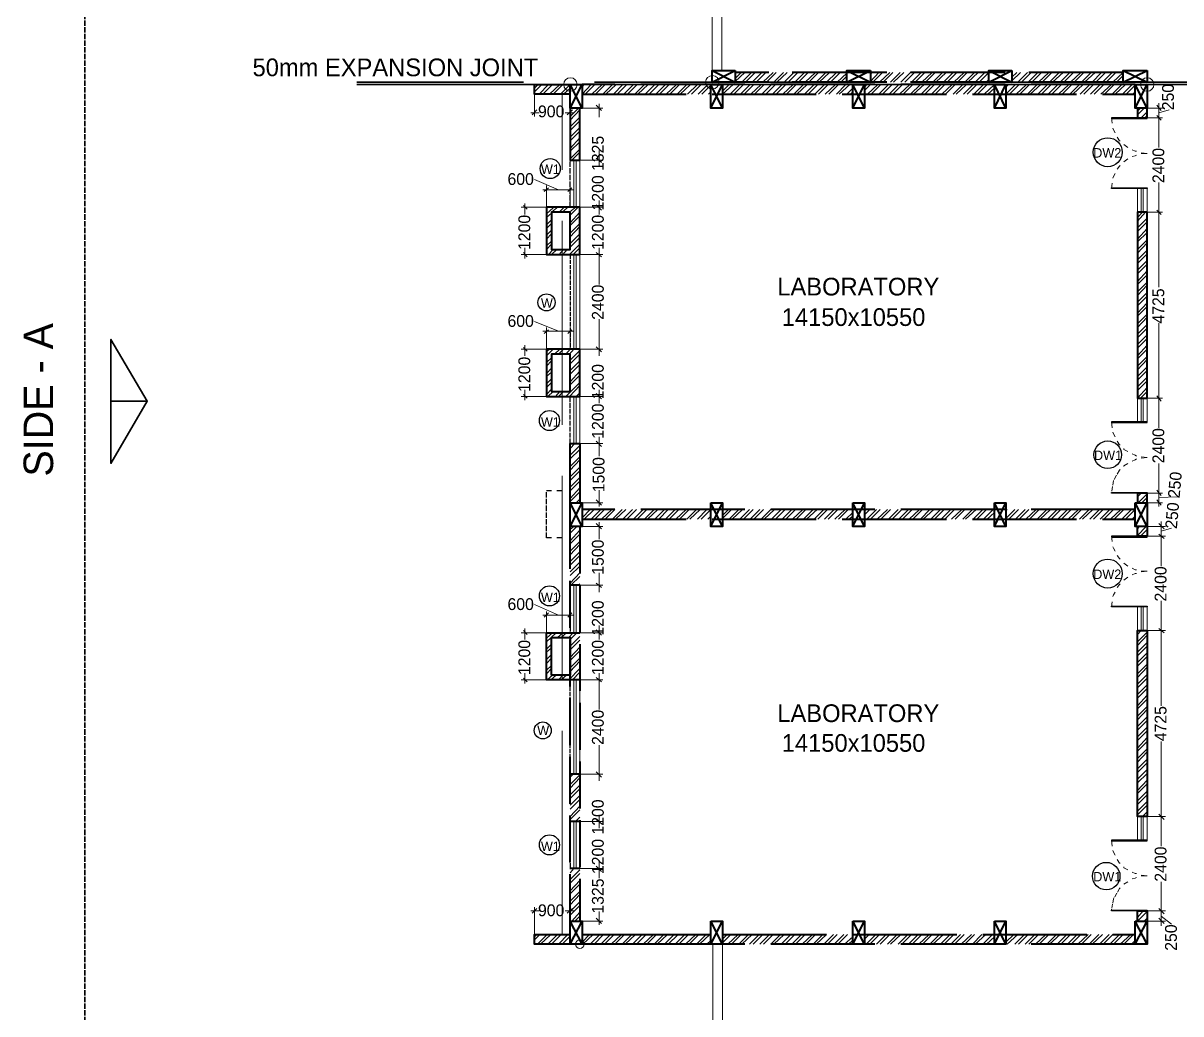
# Model space of a CAD drawing. Header units: millimetres. Extents: x 23593 to 241524, y 4405 to 182732.
# Drawn here: x 55250 to 84650, y 113330 to 138495 of the extents above; entities that cross this region are included whole.
import ezdxf

# ---------------------------------------------------------------- set-up
doc = ezdxf.new("R2010")
doc.units = ezdxf.units.MM
doc.linetypes.add('PDF_IMPORT', pattern=[1, 0.8, -0.2])
for name, color, linetype in [('PDF_0', 7, 'Continuous'), ('PDF_AR_DIMENSION', 7, 'Continuous'), ('PDF_AR_ELEVATION', 2, 'Continuous'), ('PDF_DOOR WIN TEXT', 5, 'Continuous'), ('PDF_SLAB BEAM', 3, 'Continuous'), ('PDF_ST COLUMN', 1, 'Continuous'), ('PDF_Text', 7, 'Continuous'), ('PDF_wall', 7, 'Continuous')]:
    doc.layers.add(name, color=color, linetype=linetype)
for name, color, linetype, true_color in [('PDF_AR_DOOR', 7, 'Continuous', 0x723939), ('PDF_AR_HATCH', 7, 'Continuous', 0x767676), ('PDF_AR_WINDOW', 7, 'Continuous', 0x00a5dd), ('PDF_exp gap', 7, 'Continuous', 0xdd006e)]:
    doc.layers.add(name, color=color, linetype=linetype, true_color=true_color)
doc.styles.add('PDF Century Gothic', font='GOTHIC.TTF')

msp = doc.modelspace()

# ---------------------------------------------------------------- linework, layer by layer
at = {"layer": 'PDF_0', "lineweight": 13}
for points in [[(68293, 136296), (68180, 136164)], [(69067, 136164), (69199, 136296)], [(69935, 136277), (69803, 136409)], [(84036, 136409), (84150, 136277)], [(68482, 134219), (68595, 134314)], [(69180, 134314), (69086, 134219)], [(68048, 133766), (67953, 133861)], [(67953, 132671), (68048, 132558)], [(68482, 130614), (68595, 130708)], [(69180, 130708), (69086, 130614)], [(68048, 130161), (67953, 130255)], [(67953, 129066), (68048, 128972)], [(69803, 126386), (69935, 126253)], [(84036, 126386), (84150, 126253)], [(69935, 125649), (69803, 125781)], [(84093, 125781), (84225, 125649)], [(68482, 123403), (68595, 123516)], [(69180, 123516), (69086, 123403)], [(68048, 122969), (67953, 123063)], [(67953, 121855), (68048, 121761)], [(68293, 116003), (68180, 115890)], [(69067, 115890), (69199, 116003)], [(69803, 115758), (69935, 115626)], [(84225, 115626), (84093, 115758)]]:
    msp.add_lwpolyline(points, dxfattribs=at)
for points in [[(84036, 136145), (84150, 136031)], [(69803, 135069), (69935, 134955)], [(69803, 133880), (69935, 133747)], [(84036, 133747), (84150, 133634)], [(69803, 132671), (69935, 132558)], [(69803, 130274), (69935, 130142)], [(69803, 129085), (69935, 128953)], [(84036, 129028), (84150, 128896)], [(69803, 127877), (69935, 127745)], [(84036, 126631), (84150, 126499)], [(84093, 125517), (84225, 125404)], [(69803, 124271), (69935, 124158)], [(69803, 123082), (69935, 122950)], [(84093, 123120), (84225, 123007)], [(69803, 121874), (69935, 121761)], [(69803, 119477), (69935, 119345)], [(69803, 118269), (69935, 118155)], [(84093, 118401), (84225, 118269)], [(69803, 117079), (69935, 116947)], [(84225, 115871), (84093, 116003)]]:
    msp.add_lwpolyline(points, close=True, dxfattribs=at)
at = {"layer": 'PDF_0', "color": 1, "linetype": 'PDF_IMPORT', "lineweight": 25, "ltscale": 169.889663}
for points in [[(69143, 133823), (69143, 135012)], [(69143, 124215), (69143, 123007)]]:
    msp.add_lwpolyline(points, dxfattribs=at)
at = {"layer": 'PDF_0', "color": 1, "linetype": 'PDF_IMPORT', "lineweight": 25, "ltscale": 132.136405}
for points in [[(69143, 132615), (69143, 130217)], [(69143, 119420), (69143, 121817)]]:
    msp.add_lwpolyline(points, dxfattribs=at)
at = {"layer": 'PDF_0', "color": 1, "linetype": 'PDF_IMPORT', "lineweight": 25, "ltscale": 151.013034}
for points in [[(69143, 127820), (69143, 129009)], [(69143, 118212), (69143, 117023)]]:
    msp.add_lwpolyline(points, dxfattribs=at)
at = {"layer": 'PDF_0', "color": 6, "linetype": 'PDF_IMPORT', "lineweight": 25, "ltscale": 169.889663}
msp.add_lwpolyline([(68539, 125423), (68539, 126612)], dxfattribs=at)
at = {"layer": 'PDF_0', "color": 6, "lineweight": 25}
for points in [[(68671, 126612), (68539, 126612)], [(68935, 126612), (68803, 126612)], [(68671, 125423), (68539, 125423)], [(68935, 125423), (68803, 125423)]]:
    msp.add_lwpolyline(points, dxfattribs=at)
at = {"layer": 'PDF_AR_DIMENSION', "lineweight": 13}
for points in [[(68237, 136692), (68237, 136126)], [(69143, 136692), (69143, 136126)], [(69879, 136447), (69879, 136107)], [(84093, 135956), (84093, 136088), (84093, 136333), (84093, 136466)], [(68142, 136220), (68350, 136220)], [(69237, 136220), (69011, 136220)], [(69388, 136333), (69973, 136333)], [(83791, 136333), (84187, 136333)], [(84357, 136296), (84093, 136220)], [(84093, 136182), (84093, 135333)], [(69879, 134918), (69879, 135258)], [(69879, 135107), (69879, 134842)], [(67897, 133823), (68539, 133823), (68539, 134370)], [(68237, 134521), (68841, 134257)], [(69143, 133823), (69143, 134370)], [(84093, 133596), (84093, 134446)], [(68444, 134257), (68539, 134257), (69143, 134257), (69237, 134257)], [(67991, 133917), (67991, 133634)], [(69879, 133710), (69879, 133993)], [(69879, 133917), (69879, 133634)], [(84093, 133785), (84093, 131784)], [(68539, 132615), (67897, 132615)], [(67991, 132520), (67991, 132785)], [(69879, 132520), (69879, 132785)], [(69879, 132709), (69879, 131860)], [(68237, 130916), (68841, 130670)], [(69879, 130123), (69879, 130973)], [(84093, 128858), (84093, 130878)], [(67897, 130217), (68539, 130217), (68539, 130765)], [(68444, 130670), (68539, 130670), (69143, 130670), (69237, 130670)], [(69143, 130217), (69143, 130765)], [(67991, 130312), (67991, 130048)], [(69879, 130312), (69879, 130048)], [(67991, 128915), (67991, 129179)], [(69879, 128915), (69879, 129179)], [(69879, 129123), (69879, 128839)], [(68539, 129009), (67897, 129009)], [(84093, 129066), (84093, 128217)], [(69879, 127707), (69879, 127990)], [(69879, 127915), (69879, 127499)], [(84093, 126461), (84093, 127310)], [(69879, 126216), (69879, 126631)], [(84093, 126669), (84093, 126216)], [(84565, 126461), (84093, 126442)], [(69445, 126310), (69973, 126310)], [(83791, 126310), (84187, 126310)], [(84150, 125347), (84150, 125461), (84150, 125706), (84150, 125838)], [(69350, 125706), (69973, 125706)], [(69879, 125819), (69879, 125385)], [(83791, 125706), (84263, 125706)], [(84414, 125668), (84150, 125593)], [(84150, 125555), (84150, 124705)], [(69879, 124120), (69879, 124536)], [(69879, 124309), (69879, 124045)], [(84150, 122969), (84150, 123818)], [(67897, 123007), (68539, 123007), (68539, 123554)], [(68237, 123724), (68841, 123460)], [(69143, 123007), (69143, 123554)], [(68444, 123460), (68539, 123460), (69143, 123460), (69237, 123460)], [(69879, 122912), (69879, 123195)], [(67991, 123120), (67991, 122837)], [(69879, 123120), (69879, 122837)], [(84150, 123158), (84150, 121157)], [(68539, 121817), (67897, 121817)], [(67991, 121723), (67991, 121987)], [(69879, 121723), (69879, 121987)], [(69879, 121912), (69879, 121062)], [(84150, 118231), (84150, 120251)], [(69879, 119307), (69879, 120156)], [(69879, 119514), (69879, 119250)], [(69879, 118118), (69879, 118382)], [(69879, 118306), (69879, 118042)], [(84150, 118438), (84150, 117589)], [(69879, 116909), (69879, 117193)], [(69879, 117117), (69879, 116777)], [(84150, 115833), (84150, 116683)], [(68142, 115947), (68350, 115947)], [(68237, 115343), (68237, 116041)], [(69237, 115947), (69011, 115947)], [(69143, 115343), (69143, 116041)], [(69879, 115588), (69879, 115928)], [(84150, 115569), (84150, 115682), (84150, 115947), (84150, 116060)], [(69388, 115682), (69973, 115682)], [(83791, 115682), (84263, 115682)], [(84414, 115607), (84150, 115815)]]:
    msp.add_lwpolyline(points, dxfattribs=at)
for points in [[(84187, 136088), (83791, 136088)], [(69973, 135012), (69388, 135012)], [(69973, 133823), (69294, 133823)], [(84187, 133691), (83791, 133691)], [(69973, 132615), (69388, 132615)], [(69973, 130217), (69388, 130217)], [(69973, 129009), (69388, 129009)], [(84187, 128972), (83791, 128972)], [(69973, 127820), (69388, 127820)], [(84187, 126555), (83791, 126555)], [(84263, 125461), (83791, 125461)], [(69973, 124215), (69388, 124215)], [(69973, 123007), (69388, 123007)], [(84263, 123063), (83791, 123063)], [(69973, 121817), (69388, 121817)], [(69973, 119420), (69388, 119420)], [(69973, 118212), (69388, 118212)], [(84263, 118344), (83791, 118344)], [(69973, 117023), (69388, 117023)], [(84263, 115947), (83791, 115947)]]:
    msp.add_lwpolyline(points, close=True, dxfattribs=at)
at = {"layer": 'PDF_AR_DOOR', "lineweight": 25}
for points in [[(82885, 136088), (82885, 136069), (83791, 136069), (83791, 136088)], [(82885, 134295), (82885, 134314), (83791, 134314), (83791, 134295)], [(82885, 128368), (82885, 128349), (83791, 128349), (83791, 128368)], [(82885, 126555), (82885, 126574), (83791, 126574), (83791, 126555)], [(82885, 125461), (82885, 125442), (83791, 125442), (83791, 125461)], [(82885, 123667), (82885, 123686), (83791, 123686), (83791, 123667)], [(82885, 117740), (82885, 117721), (83791, 117721), (83791, 117740)], [(82885, 115947), (82885, 115966), (83791, 115966), (83791, 115947)]]:
    msp.add_lwpolyline(points, close=True, dxfattribs=at)
at = {"layer": 'PDF_AR_DOOR', "lineweight": 20}
for points in [[(82904, 135956), (82885, 136088)], [(82979, 135711), (82941, 135786), (82923, 135824)], [(83111, 135503), (83093, 135503), (83036, 135597)], [(83300, 135333), (83206, 135409)], [(83527, 135239), (83489, 135239), (83413, 135276)], [(83206, 134974), (83300, 135050)], [(83413, 135107), (83489, 135125), (83527, 135144)], [(83640, 135182), (83791, 135182), (83640, 135201)], [(82923, 134559), (82941, 134597), (82979, 134672)], [(83036, 134786), (83093, 134861), (83111, 134880)], [(82885, 134295), (82904, 134427)], [(82885, 128368), (82904, 128217)], [(82923, 128103), (82941, 128066), (82979, 127990)], [(83036, 127877), (83093, 127782), (83111, 127782)], [(83206, 127688), (83206, 127669), (83300, 127612)], [(83300, 127310), (83206, 127254), (83206, 127235)], [(83413, 127556), (83489, 127518), (83527, 127499)], [(83527, 127424), (83489, 127405), (83413, 127367)], [(83640, 127480), (83791, 127461), (83640, 127443)], [(82904, 125328), (82885, 125461)], [(82979, 125083), (82941, 125159), (82923, 125196)], [(83111, 124875), (83093, 124894), (83036, 124970)], [(83300, 124705), (83206, 124781)], [(83206, 124347), (83300, 124422)], [(83527, 124611), (83489, 124611), (83413, 124649)], [(83413, 124479), (83489, 124517), (83527, 124517)], [(83640, 124554), (83791, 124573), (83640, 124573)], [(83036, 124158), (83093, 124234), (83111, 124252)], [(82885, 123667), (82904, 123799)], [(82923, 123932), (82941, 123969), (82979, 124045)], [(82885, 117740), (82904, 117589)], [(82923, 117476), (82941, 117438), (82979, 117362)], [(83036, 117249), (83093, 117155), (83111, 117155)], [(83206, 117060), (83206, 117042), (83300, 116985)], [(83413, 116928), (83489, 116891), (83527, 116891)], [(83527, 116796), (83489, 116777), (83413, 116758)], [(83640, 116853), (83791, 116834), (83640, 116834)], [(83300, 116683), (83206, 116626)]]:
    msp.add_lwpolyline(points, dxfattribs=at)
at = {"layer": 'PDF_AR_DOOR', "linetype": 'PDF_IMPORT', "lineweight": 20, "ltscale": 152.188251}
msp.add_lwpolyline([(83111, 127159), (83093, 127141), (82941, 126876), (82885, 126555)], dxfattribs=at)
at = {"layer": 'PDF_AR_DOOR', "linetype": 'PDF_IMPORT', "lineweight": 20, "ltscale": 133.477926}
msp.add_lwpolyline([(83111, 116532), (83093, 116513), (82941, 116249), (82885, 115947)], dxfattribs=at)
at = {"layer": 'PDF_AR_ELEVATION', "lineweight": 20}
for points in [[(72748, 140581), (72748, 137240)], [(72994, 140581), (72994, 137296)], [(72767, 111737), (72767, 115097)], [(73012, 111737), (73012, 115097)]]:
    msp.add_lwpolyline(points, dxfattribs=at)
at = {"layer": 'PDF_AR_HATCH', "lineweight": 5}
for points in [[(73333, 137089), (73484, 137240)], [(73333, 137013), (73579, 137240)], [(73503, 136994), (73749, 137240)], [(73598, 136994), (73843, 137240)], [(73767, 136994), (74013, 137240)], [(73862, 136994), (74107, 137240)], [(74032, 136994), (74296, 137240)], [(74126, 136994), (74371, 137240)], [(74315, 136994), (74560, 137240)], [(74390, 136994), (74655, 137240)], [(74579, 136994), (74825, 137240)], [(74674, 136994), (74919, 137240)], [(74843, 136994), (75089, 137240)], [(74938, 136994), (75183, 137240)], [(75108, 136994), (75372, 137240)], [(75202, 136994), (75447, 137240)], [(75391, 136994), (75636, 137240)], [(75466, 136994), (75731, 137240)], [(75655, 136994), (75901, 137240)], [(75749, 136994), (75995, 137240)], [(75919, 136994), (76165, 137221)], [(76014, 136994), (76165, 137145)], [(76769, 137013), (76976, 137240)], [(76769, 137202), (76807, 137240)], [(76825, 136994), (77071, 137240)], [(76995, 136994), (77260, 137240)], [(77090, 136994), (77335, 137240)], [(77279, 136994), (77524, 137240)], [(77354, 136994), (77618, 137240)], [(77543, 136994), (77788, 137240)], [(77637, 136994), (77883, 137240)], [(77807, 136994), (78052, 137240)], [(77901, 136994), (78147, 137240)], [(78071, 136994), (78336, 137240)], [(78166, 136994), (78411, 137240)], [(78354, 136994), (78600, 137240)], [(78430, 136994), (78694, 137240)], [(78619, 136994), (78864, 137240)], [(78713, 136994), (78959, 137240)], [(78883, 136994), (79147, 137240)], [(78977, 136994), (79223, 137240)], [(79166, 136994), (79412, 137240)], [(79242, 136994), (79506, 137240)], [(79430, 136994), (79676, 137240)], [(79525, 136994), (79770, 137240)], [(79695, 136994), (79770, 137051)], [(80355, 137126), (80488, 137240)], [(80355, 137032), (80582, 137240)], [(80506, 136994), (80752, 137240)], [(80601, 136994), (80846, 137240)], [(80771, 136994), (81016, 137240)], [(80865, 136994), (81110, 137240)], [(81035, 136994), (81299, 137240)], [(81129, 136994), (81375, 137240)], [(81318, 136994), (81563, 137240)], [(81394, 136994), (81658, 137240)], [(81582, 136994), (81828, 137240)], [(81677, 136994), (81922, 137240)], [(81847, 136994), (82111, 137240)], [(81941, 136994), (82186, 137240)], [(82130, 136994), (82375, 137240)], [(82205, 136994), (82470, 137240)], [(82394, 136994), (82639, 137240)], [(82488, 136994), (82734, 137240)], [(82658, 136994), (82904, 137240)], [(82753, 136994), (82998, 137240)], [(82923, 136994), (83187, 137240)], [(83017, 136994), (83187, 137164)], [(68237, 136843), (68331, 136938)], [(68237, 136749), (68425, 136938)], [(68350, 136692), (68595, 136938)], [(68444, 136692), (68690, 136938)], [(68614, 136692), (68878, 136938)], [(68709, 136692), (68954, 136938)], [(68897, 136692), (69143, 136938)], [(68973, 136692), (69143, 136843)], [(69445, 136692), (69671, 136938)], [(69445, 136881), (69501, 136938)], [(69520, 136692), (69766, 136938)], [(69690, 136692), (69954, 136938)], [(69784, 136692), (70030, 136938)], [(69973, 136692), (70219, 136938)], [(70049, 136692), (70313, 136938)], [(70238, 136692), (70483, 136938)], [(70332, 136692), (70577, 136938)], [(70502, 136692), (70747, 136938)], [(70596, 136692), (70842, 136938)], [(70785, 136692), (71030, 136938)], [(70860, 136692), (71125, 136938)], [(71049, 136692), (71295, 136938)], [(71144, 136692), (71389, 136938)], [(71313, 136692), (71559, 136938)], [(71408, 136692), (71653, 136938)], [(71578, 136692), (71842, 136938)], [(71672, 136692), (71918, 136938)], [(71861, 136692), (72106, 136938)], [(71936, 136692), (72201, 136938)], [(72125, 136692), (72371, 136938)], [(72220, 136692), (72465, 136938)], [(72389, 136692), (72635, 136938)], [(72484, 136692), (72710, 136919)], [(72654, 136692), (72710, 136749)], [(73012, 136768), (73182, 136938)], [(73012, 136692), (73277, 136938)], [(73201, 136692), (73447, 136938)], [(73296, 136692), (73541, 136938)], [(73465, 136692), (73711, 136938)], [(73560, 136692), (73805, 136938)], [(73730, 136692), (73994, 136938)], [(73824, 136692), (74069, 136938)], [(74013, 136692), (74258, 136938)], [(74107, 136692), (74353, 136938)], [(74277, 136692), (74523, 136938)], [(74371, 136692), (74617, 136938)], [(74541, 136692), (74806, 136938)], [(74636, 136692), (74881, 136938)], [(74825, 136692), (75070, 136938)], [(74900, 136692), (75164, 136938)], [(75089, 136692), (75334, 136938)], [(75183, 136692), (75429, 136938)], [(75353, 136692), (75598, 136938)], [(75447, 136692), (75693, 136938)], [(75617, 136692), (75882, 136938)], [(75712, 136692), (75957, 136938)], [(75901, 136692), (76146, 136938)], [(75976, 136692), (76240, 136938)], [(76165, 136692), (76316, 136843)], [(76259, 136692), (76316, 136749)], [(76618, 136862), (76674, 136938)], [(76618, 136787), (76769, 136938)], [(76693, 136692), (76958, 136938)], [(76788, 136692), (77033, 136938)], [(76976, 136692), (77222, 136938)], [(77071, 136692), (77316, 136938)], [(77241, 136692), (77486, 136938)], [(77335, 136692), (77581, 136938)], [(77505, 136692), (77769, 136938)], [(77599, 136692), (77845, 136938)], [(77788, 136692), (78034, 136938)], [(77864, 136692), (78128, 136938)], [(78052, 136692), (78298, 136938)], [(78147, 136692), (78392, 136938)], [(78317, 136692), (78562, 136938)], [(78411, 136692), (78656, 136938)], [(78581, 136692), (78845, 136938)], [(78675, 136692), (78921, 136938)], [(78864, 136692), (79110, 136938)], [(78940, 136692), (79204, 136938)], [(79128, 136692), (79374, 136938)], [(79223, 136692), (79468, 136938)], [(79393, 136692), (79638, 136938)], [(79487, 136692), (79732, 136938)], [(79657, 136692), (79921, 136938)], [(79751, 136692), (79921, 136843)], [(80204, 136692), (80450, 136938)], [(80204, 136881), (80280, 136938)], [(80299, 136692), (80544, 136938)], [(80469, 136692), (80733, 136938)], [(80563, 136692), (80808, 136938)], [(80752, 136692), (80997, 136938)], [(80827, 136692), (81092, 136938)], [(81016, 136692), (81261, 136938)], [(81110, 136692), (81356, 136938)], [(81280, 136692), (81526, 136938)], [(81375, 136692), (81620, 136938)], [(81545, 136692), (81809, 136938)], [(81639, 136692), (81884, 136938)], [(81828, 136692), (82073, 136938)], [(81903, 136692), (82168, 136938)], [(82092, 136692), (82337, 136938)], [(82186, 136692), (82432, 136938)], [(82356, 136692), (82602, 136938)], [(82451, 136692), (82696, 136938)], [(82621, 136692), (82885, 136938)], [(82715, 136692), (82960, 136938)], [(82904, 136692), (83149, 136938)], [(82979, 136692), (83244, 136938)], [(83168, 136692), (83413, 136938)], [(83262, 136692), (83489, 136919)], [(83432, 136692), (83489, 136749)], [(69143, 136126), (69350, 136333)], [(69143, 136315), (69162, 136333)], [(69143, 136031), (69388, 136296)], [(83546, 136258), (83621, 136333)], [(83546, 136164), (83715, 136333)], [(83640, 136088), (83791, 136239)], [(83734, 136088), (83791, 136145)], [(69143, 135862), (69388, 136107)], [(69143, 135767), (69388, 136013)], [(69143, 135597), (69388, 135843)], [(69143, 135503), (69388, 135748)], [(69143, 135314), (69388, 135578)], [(69143, 135239), (69388, 135484)], [(69143, 135050), (69388, 135295)], [(69180, 135012), (69388, 135220)], [(69369, 135012), (69388, 135031)], [(68539, 133653), (68709, 133804)], [(68671, 133691), (68803, 133804)], [(68860, 133691), (68973, 133804)], [(68935, 133691), (69067, 133804)], [(69124, 133691), (69256, 133804)], [(69143, 133615), (69331, 133804)], [(68539, 133559), (68671, 133672)], [(68539, 133370), (68671, 133502)], [(69143, 133426), (69388, 133691)], [(69143, 133351), (69388, 133596)], [(83546, 133559), (83678, 133691)], [(83546, 133464), (83753, 133691)], [(83546, 133294), (83791, 133540)], [(68539, 133275), (68671, 133408)], [(68539, 133106), (68671, 133238)], [(69143, 133162), (69388, 133408)], [(69143, 133068), (69388, 133332)], [(83546, 133200), (83791, 133445)], [(83546, 133011), (83791, 133275)], [(68539, 133011), (68671, 133143)], [(68539, 132841), (68671, 132955)], [(69143, 132898), (69388, 133143)], [(69143, 132804), (69388, 133049)], [(83546, 132936), (83791, 133181)], [(83546, 132747), (83791, 132992)], [(83546, 132653), (83791, 132917)], [(68539, 132747), (68671, 132879)], [(68595, 132615), (68709, 132747)], [(68671, 132615), (68803, 132747)], [(68860, 132615), (68973, 132747)], [(68954, 132615), (69067, 132747)], [(69124, 132615), (69388, 132879)], [(69218, 132615), (69388, 132785)], [(83546, 132483), (83791, 132728)], [(83546, 132388), (83791, 132634)], [(83546, 132218), (83791, 132464)], [(83546, 132124), (83791, 132369)], [(83546, 131935), (83791, 132200)], [(83546, 131860), (83791, 132105)], [(83546, 131671), (83791, 131916)], [(83546, 131577), (83791, 131841)], [(83546, 131407), (83791, 131652)], [(83546, 131312), (83791, 131558)], [(83546, 131124), (83791, 131388)], [(83546, 131048), (83791, 131293)], [(83546, 130859), (83791, 131105)], [(83546, 130765), (83791, 131029)], [(83546, 130595), (83791, 130840)], [(83546, 130501), (83791, 130746)], [(83546, 130331), (83791, 130576)], [(83546, 130236), (83791, 130482)], [(83546, 130048), (83791, 130312)], [(68539, 130142), (68614, 130217)], [(68539, 130048), (68709, 130217)], [(68539, 129878), (68671, 129991)], [(68746, 130085), (68878, 130217)], [(68841, 130085), (68973, 130217)], [(69029, 130085), (69143, 130217)], [(69124, 130085), (69237, 130217)], [(69143, 129934), (69388, 130180)], [(69143, 129840), (69388, 130085)], [(83546, 129972), (83791, 130217)], [(83546, 129783), (83791, 130029)], [(83546, 129689), (83791, 129953)], [(68539, 129783), (68671, 129915)], [(68539, 129595), (68671, 129727)], [(69143, 129670), (69388, 129915)], [(69143, 129576), (69388, 129821)], [(83546, 129519), (83791, 129764)], [(83546, 129425), (83791, 129670)], [(68539, 129519), (68671, 129632)], [(68539, 129330), (68671, 129462)], [(68539, 129236), (68671, 129368)], [(69029, 129009), (69388, 129368)], [(69143, 129387), (69388, 129651)], [(69143, 129311), (69388, 129557)], [(83546, 129255), (83791, 129500)], [(83546, 129160), (83791, 129406)], [(68539, 129066), (68671, 129198)], [(68576, 129009), (68709, 129141)], [(68765, 129009), (68878, 129141)], [(68841, 129009), (68973, 129141)], [(69124, 129009), (69388, 129293)], [(69294, 129009), (69388, 129104)], [(83546, 128972), (83791, 129236)], [(83621, 128972), (83791, 129141)], [(69388, 129009), (69388, 129009)], [(69143, 127782), (69180, 127820)], [(69143, 127688), (69256, 127820)], [(69143, 127518), (69388, 127763)], [(69143, 127424), (69388, 127669)], [(69143, 127235), (69388, 127480)], [(69143, 127141), (69388, 127405)], [(69143, 126971), (69388, 127216)], [(69143, 126876), (69388, 127122)], [(69143, 126706), (69388, 126952)], [(69143, 126612), (69388, 126857)], [(69143, 126423), (69388, 126688)], [(69143, 126348), (69388, 126593)], [(83546, 126555), (83546, 126555)], [(83546, 126461), (83640, 126555)], [(83564, 126310), (83791, 126537)], [(83659, 126310), (83791, 126442)], [(69294, 126310), (69388, 126404)], [(69388, 126310), (69388, 126329)], [(69445, 125932), (69652, 126140)], [(69445, 126102), (69482, 126140)], [(69501, 125895), (69747, 126140)], [(69671, 125895), (69917, 126140)], [(69766, 125895), (70011, 126140)], [(69935, 125895), (70200, 126140)], [(70030, 125895), (70275, 126140)], [(70219, 125895), (70464, 126140)], [(70294, 125895), (70558, 126140)], [(70483, 125895), (70728, 126140)], [(70577, 125895), (70823, 126140)], [(70747, 125895), (70993, 126140)], [(70842, 125895), (71087, 126140)], [(71030, 125895), (71276, 126140)], [(71106, 125895), (71370, 126140)], [(71295, 125895), (71540, 126140)], [(71389, 125895), (71634, 126140)], [(71559, 125895), (71804, 126140)], [(71653, 125895), (71899, 126140)], [(71823, 125895), (72087, 126140)], [(71918, 125895), (72163, 126140)], [(72106, 125895), (72352, 126140)], [(72182, 125895), (72446, 126140)], [(72371, 125895), (72616, 126140)], [(72465, 125895), (72710, 126140)], [(73012, 125989), (73163, 126140)], [(73012, 125914), (73239, 126140)], [(73182, 125895), (73428, 126140)], [(73258, 125895), (73522, 126140)], [(73447, 125895), (73692, 126140)], [(73541, 125895), (73786, 126140)], [(73711, 125895), (73956, 126140)], [(73805, 125895), (74051, 126140)], [(73994, 125895), (74239, 126140)], [(74069, 125895), (74334, 126140)], [(74258, 125895), (74504, 126140)], [(74353, 125895), (74598, 126140)], [(74523, 125895), (74768, 126140)], [(74617, 125895), (74862, 126140)], [(74787, 125895), (75051, 126140)], [(74881, 125895), (75127, 126140)], [(75070, 125895), (75315, 126140)], [(75145, 125895), (75410, 126140)], [(75334, 125895), (75580, 126140)], [(75429, 125895), (75674, 126140)], [(75598, 125895), (75844, 126140)], [(75693, 125895), (75938, 126140)], [(75863, 125895), (76127, 126140)], [(75957, 125895), (76203, 126140)], [(76618, 126102), (76656, 126140)], [(76618, 126008), (76750, 126140)], [(76674, 125895), (76920, 126140)], [(76769, 125895), (77014, 126140)], [(76939, 125895), (77203, 126140)], [(77033, 125895), (77279, 126140)], [(77222, 125895), (77467, 126140)], [(77316, 125895), (77562, 126140)], [(77486, 125895), (77732, 126140)], [(77581, 125895), (77826, 126140)], [(77750, 125895), (78015, 126140)], [(77845, 125895), (78090, 126140)], [(78034, 125895), (78279, 126140)], [(78109, 125895), (78373, 126140)], [(78298, 125895), (78543, 126140)], [(78392, 125895), (78638, 126140)], [(78562, 125895), (78808, 126140)], [(78656, 125895), (78902, 126140)], [(78826, 125895), (79091, 126140)], [(78921, 125895), (79166, 126140)], [(79110, 125895), (79355, 126140)], [(79185, 125895), (79449, 126140)], [(79374, 125895), (79619, 126140)], [(79468, 125895), (79714, 126140)], [(79638, 125895), (79883, 126140)], [(80204, 125914), (80431, 126140)], [(80204, 126102), (80242, 126140)], [(80280, 125895), (80525, 126140)], [(80450, 125895), (80695, 126140)], [(80544, 125895), (80790, 126140)], [(80714, 125895), (80978, 126140)], [(80808, 125895), (81054, 126140)], [(80997, 125895), (81243, 126140)], [(81073, 125895), (81337, 126140)], [(81261, 125895), (81507, 126140)], [(81356, 125895), (81601, 126140)], [(81526, 125895), (81771, 126140)], [(81620, 125895), (81866, 126140)], [(81790, 125895), (82054, 126140)], [(81884, 125895), (82130, 126140)], [(82073, 125895), (82319, 126140)], [(82149, 125895), (82413, 126140)], [(82337, 125895), (82583, 126140)], [(82432, 125895), (82677, 126140)], [(82602, 125895), (82847, 126140)], [(82696, 125895), (82941, 126140)], [(82866, 125895), (83130, 126140)], [(82960, 125895), (83206, 126140)], [(83149, 125895), (83395, 126140)], [(83244, 125895), (83489, 126140)], [(72635, 125895), (72710, 125970)], [(76146, 125895), (76316, 126065)], [(76221, 125895), (76316, 125970)], [(79732, 125895), (79921, 126065)], [(79902, 125895), (79921, 125895)], [(83413, 125895), (83489, 125970)], [(69143, 125630), (69237, 125706)], [(69143, 125536), (69313, 125706)], [(69143, 125347), (69388, 125612)], [(83546, 125479), (83772, 125706)], [(83546, 125649), (83602, 125706)], [(83621, 125461), (83791, 125630)], [(69143, 125272), (69388, 125517)], [(69143, 125083), (69388, 125328)], [(69143, 124989), (69388, 125253)], [(69143, 124819), (69388, 125064)], [(69143, 124724), (69388, 124970)], [(69143, 124554), (69388, 124800)], [(69143, 124460), (69388, 124705)], [(69143, 124271), (69388, 124536)], [(69162, 124215), (69388, 124441)], [(69350, 124215), (69388, 124252)], [(68539, 122874), (68690, 123007)], [(68539, 122780), (68784, 123007)], [(68822, 122893), (68954, 123007)], [(68916, 122893), (69048, 123007)], [(69105, 122893), (69218, 123007)], [(69143, 122837), (69313, 123007)], [(69143, 122667), (69388, 122912)], [(83546, 123044), (83546, 123063)], [(83546, 122969), (83640, 123063)], [(83546, 122780), (83791, 123025)], [(83546, 122686), (83791, 122950)], [(68539, 122591), (68671, 122723)], [(68539, 122516), (68671, 122629)], [(69143, 122572), (69388, 122818)], [(69143, 122384), (69388, 122648)], [(83546, 122516), (83791, 122761)], [(83546, 122421), (83791, 122667)], [(68539, 122327), (68671, 122459)], [(68539, 122233), (68671, 122365)], [(69143, 122308), (69388, 122554)], [(69143, 122119), (69388, 122365)], [(83546, 122252), (83791, 122497)], [(83546, 122157), (83791, 122403)], [(68539, 122063), (68671, 122176)], [(68539, 121968), (68671, 122101)], [(69105, 121817), (69388, 122101)], [(69143, 122025), (69388, 122289)], [(83546, 121968), (83791, 122214)], [(83546, 121874), (83791, 122138)], [(68557, 121817), (68690, 121931)], [(68652, 121817), (68784, 121931)], [(68841, 121817), (68954, 121931)], [(68916, 121817), (69048, 121931)], [(69199, 121817), (69388, 122006)], [(69369, 121817), (69388, 121836)], [(83546, 121704), (83791, 121949)], [(83546, 121610), (83791, 121855)], [(83546, 121440), (83791, 121685)], [(83546, 121345), (83791, 121591)], [(83546, 121157), (83791, 121421)], [(83546, 121081), (83791, 121327)], [(83546, 120892), (83791, 121138)], [(83546, 120798), (83791, 121062)], [(83546, 120628), (83791, 120874)], [(83546, 120534), (83791, 120779)], [(83546, 120364), (83791, 120609)], [(83546, 120269), (83791, 120515)], [(83546, 120081), (83791, 120345)], [(83546, 120005), (83791, 120251)], [(83546, 119816), (83791, 120062)], [(83546, 119722), (83791, 119986)], [(83546, 119552), (83791, 119798)], [(83546, 119458), (83791, 119703)], [(69143, 119345), (69218, 119420)], [(69143, 119156), (69388, 119401)], [(83546, 119288), (83791, 119533)], [(83546, 119194), (83791, 119439)], [(69143, 119061), (69388, 119326)], [(69143, 118891), (69388, 119137)], [(83546, 119005), (83791, 119269)], [(83546, 118929), (83791, 119175)], [(69143, 118797), (69388, 119042)], [(69143, 118627), (69388, 118873)], [(69143, 118533), (69388, 118778)], [(83546, 118740), (83791, 118986)], [(83546, 118646), (83791, 118891)], [(69143, 118344), (69388, 118608)], [(69143, 118269), (69388, 118514)], [(83546, 118476), (83791, 118722)], [(83546, 118382), (83791, 118627)], [(69275, 118212), (69388, 118325)], [(69369, 118212), (69388, 118250)], [(83678, 118344), (83791, 118457)], [(83772, 118344), (83791, 118363)], [(69143, 117004), (69143, 117023)], [(69143, 116909), (69237, 117023)], [(69143, 116740), (69388, 116985)], [(69143, 116645), (69388, 116891)], [(69143, 116456), (69388, 116721)], [(69143, 116381), (69388, 116626)], [(69143, 116192), (69388, 116438)], [(69143, 116098), (69388, 116362)], [(69143, 115928), (69388, 116173)], [(69143, 115833), (69388, 116079)], [(69180, 115682), (69388, 115909)], [(83546, 115777), (83697, 115947)], [(83546, 115682), (83791, 115928)], [(69256, 115682), (69388, 115815)], [(83715, 115682), (83791, 115758)], [(68237, 115286), (68293, 115343)], [(68237, 115211), (68369, 115343)], [(68312, 115097), (68557, 115343)], [(68388, 115097), (68652, 115343)], [(68576, 115097), (68822, 115343)], [(68671, 115097), (68916, 115343)], [(68841, 115097), (69086, 115343)], [(68935, 115097), (69143, 115305)], [(69445, 115154), (69633, 115343)], [(69445, 115324), (69445, 115343)], [(69464, 115097), (69728, 115343)], [(69652, 115097), (69898, 115343)], [(69747, 115097), (69992, 115343)], [(69917, 115097), (70162, 115343)], [(70011, 115097), (70256, 115343)], [(70181, 115097), (70445, 115343)], [(70275, 115097), (70521, 115343)], [(70464, 115097), (70709, 115343)], [(70540, 115097), (70804, 115343)], [(70728, 115097), (70974, 115343)], [(70823, 115097), (71068, 115343)], [(70993, 115097), (71257, 115343)], [(71087, 115097), (71332, 115343)], [(71276, 115097), (71521, 115343)], [(71351, 115097), (71616, 115343)], [(71540, 115097), (71785, 115343)], [(71634, 115097), (71880, 115343)], [(71804, 115097), (72050, 115343)], [(71899, 115097), (72144, 115343)], [(72069, 115097), (72333, 115343)], [(72163, 115097), (72408, 115343)], [(72352, 115097), (72597, 115343)], [(72427, 115097), (72691, 115343)], [(73012, 115229), (73126, 115343)], [(73012, 115135), (73220, 115343)], [(73145, 115097), (73409, 115343)], [(73239, 115097), (73484, 115343)], [(73428, 115097), (73673, 115343)], [(73503, 115097), (73767, 115343)], [(73692, 115097), (73937, 115343)], [(73786, 115097), (74032, 115343)], [(73956, 115097), (74202, 115343)], [(74051, 115097), (74296, 115343)], [(74239, 115097), (74485, 115343)], [(74315, 115097), (74579, 115343)], [(74504, 115097), (74749, 115343)], [(74598, 115097), (74843, 115343)], [(74768, 115097), (75013, 115343)], [(74862, 115097), (75108, 115343)], [(75032, 115097), (75296, 115343)], [(75127, 115097), (75372, 115343)], [(75315, 115097), (75561, 115343)], [(75391, 115097), (75655, 115343)], [(75580, 115097), (75825, 115343)], [(75674, 115097), (75919, 115343)], [(75844, 115097), (76089, 115343)], [(75938, 115097), (76184, 115343)], [(76108, 115097), (76316, 115286)], [(76618, 115324), (76637, 115343)], [(76618, 115229), (76731, 115343)], [(76656, 115097), (76901, 115343)], [(76750, 115097), (76995, 115343)], [(76920, 115097), (77165, 115343)], [(77014, 115097), (77260, 115343)], [(77203, 115097), (77448, 115343)], [(77279, 115097), (77543, 115343)], [(77467, 115097), (77713, 115343)], [(77562, 115097), (77807, 115343)], [(77732, 115097), (77977, 115343)], [(77826, 115097), (78071, 115343)], [(77996, 115097), (78260, 115343)], [(78090, 115097), (78336, 115343)], [(78279, 115097), (78524, 115343)], [(78354, 115097), (78619, 115343)], [(78543, 115097), (78789, 115343)], [(78638, 115097), (78883, 115343)], [(78808, 115097), (79053, 115343)], [(78902, 115097), (79147, 115343)], [(79072, 115097), (79336, 115343)], [(79166, 115097), (79412, 115343)], [(79355, 115097), (79600, 115343)], [(79430, 115097), (79695, 115343)], [(79619, 115097), (79865, 115343)], [(79714, 115097), (79921, 115286)], [(80204, 115154), (80412, 115343)], [(80204, 115324), (80223, 115343)], [(80242, 115097), (80506, 115343)], [(80431, 115097), (80676, 115343)], [(80525, 115097), (80771, 115343)], [(80695, 115097), (80941, 115343)], [(80790, 115097), (81035, 115343)], [(80959, 115097), (81224, 115343)], [(81054, 115097), (81299, 115343)], [(81243, 115097), (81488, 115343)], [(81318, 115097), (81582, 115343)], [(81507, 115097), (81752, 115343)], [(81601, 115097), (81847, 115343)], [(81771, 115097), (82017, 115343)], [(81866, 115097), (82111, 115343)], [(82035, 115097), (82300, 115343)], [(82130, 115097), (82375, 115343)], [(82319, 115097), (82564, 115343)], [(82394, 115097), (82658, 115343)], [(82583, 115097), (82828, 115343)], [(82677, 115097), (82923, 115343)], [(82847, 115097), (83093, 115343)], [(82941, 115097), (83187, 115343)], [(83111, 115097), (83376, 115343)], [(83206, 115097), (83451, 115343)], [(69105, 115097), (69143, 115116)], [(72616, 115097), (72710, 115192)], [(72710, 115097), (72710, 115097)], [(76203, 115097), (76316, 115192)], [(79883, 115097), (79921, 115116)], [(83395, 115097), (83489, 115192)], [(83489, 115097), (83489, 115097)]]:
    msp.add_lwpolyline(points, dxfattribs=at)
at = {"layer": 'PDF_AR_WINDOW', "color": 2, "linetype": 'PDF_IMPORT', "lineweight": 20, "ltscale": 6474.683842}
msp.add_lwpolyline([(68935, 115343), (68935, 136692)], dxfattribs=at)
at = {"layer": 'PDF_AR_WINDOW', "lineweight": 20}
for points in [[(69237, 135012), (69237, 133823)], [(69294, 135012), (69294, 133823)], [(83640, 133691), (83640, 134295)], [(83697, 133691), (83697, 134295)], [(69237, 132615), (69237, 130217)], [(69294, 132615), (69294, 130217)], [(69237, 129009), (69237, 127820)], [(69294, 129009), (69294, 127820)], [(83640, 128972), (83640, 128368)], [(83697, 128972), (83697, 128368)], [(69237, 123007), (69237, 124215)], [(69294, 123007), (69294, 124215)], [(83640, 123063), (83640, 123667)], [(83697, 123063), (83697, 123667)], [(69237, 119420), (69237, 121817)], [(69294, 119420), (69294, 121817)], [(69237, 117023), (69237, 118212)], [(69294, 117023), (69294, 118212)], [(83640, 118344), (83640, 117740)], [(83697, 118344), (83697, 117740)]]:
    msp.add_lwpolyline(points, dxfattribs=at)
at = {"layer": 'PDF_AR_WINDOW', "color": 2, "lineweight": 20}
for points in [[(69388, 135012), (69388, 133823)], [(83791, 133691), (83791, 134295), (83546, 134295), (83546, 133691)], [(69388, 132615), (69388, 130217)], [(69388, 129009), (69388, 127820)], [(83791, 128972), (83791, 128368), (83546, 128368), (83546, 128972)], [(69388, 123007), (69388, 124215)], [(83791, 123063), (83791, 123667), (83546, 123667), (83546, 123063)], [(69388, 119420), (69388, 121817)], [(69388, 117023), (69388, 118212)], [(83791, 118344), (83791, 117740), (83546, 117740), (83546, 118344)]]:
    msp.add_lwpolyline(points, dxfattribs=at)
at = {"layer": 'PDF_DOOR WIN TEXT', "lineweight": 25}
for centre, radius in [((82793, 135216), 368), ((68635, 134800), 255), ((68541, 131402), 217), ((68616, 128401), 255), ((82793, 127533), 349), ((82793, 124512), 368), ((68616, 123946), 255), ((68446, 120529), 217), ((68616, 117622), 255), ((82755, 116829), 349)]:
    msp.add_circle(centre, radius, dxfattribs=at)
at = {"layer": 'PDF_exp gap', "color": 3, "linetype": 'PDF_IMPORT', "lineweight": 35, "ltscale": 169.889663}
msp.add_lwpolyline([(58515, 83385), (56816, 83385), (56816, 168933), (58515, 168933)], dxfattribs=at)
at = {"layer": 'PDF_exp gap', "linetype": 'PDF_IMPORT', "lineweight": 35, "ltscale": 9023.028794}
msp.add_lwpolyline([(95023, 136994), (63725, 136994)], dxfattribs=at)
at = {"layer": 'PDF_exp gap', "lineweight": 35}
for points in [[(76316, 136938), (63725, 136938)], [(95023, 136938), (76618, 136938)]]:
    msp.add_lwpolyline(points, dxfattribs=at)
at = {"layer": 'PDF_exp gap', "color": 3, "lineweight": 35}
msp.add_lwpolyline([(57477, 128896), (58402, 128896), (57477, 127310), (57477, 130463), (58402, 128896)], dxfattribs=at)
at = {"layer": 'PDF_SLAB BEAM', "lineweight": 0}
msp.add_circle((69388, 115099), 111, dxfattribs=at)
at = {"layer": 'PDF_ST COLUMN', "color": 6, "lineweight": 40}
for points in [[(73333, 137296), (73333, 136994), (72748, 136994), (72748, 137296)], [(76769, 137296), (76769, 136994), (76165, 136994), (76165, 137296)], [(80355, 137296), (80355, 136994), (79770, 136994), (79770, 137296)], [(69143, 136938), (69445, 136938), (69445, 136333), (69143, 136333)], [(72710, 136938), (73012, 136938), (73012, 136333), (72710, 136333)], [(76316, 136938), (76618, 136938), (76618, 136333), (76316, 136333)], [(79921, 136938), (80204, 136938), (80204, 136333), (79921, 136333)], [(83489, 136938), (83791, 136938), (83791, 136333), (83489, 136333)], [(69143, 126310), (69445, 126310), (69445, 125706), (69143, 125706)], [(72710, 126310), (73012, 126310), (73012, 125706), (72710, 125706)], [(76316, 126310), (76618, 126310), (76618, 125706), (76316, 125706)], [(79921, 126310), (80204, 126310), (80204, 125706), (79921, 125706)], [(83489, 126310), (83791, 126310), (83791, 125706), (83489, 125706)], [(69143, 115682), (69445, 115682), (69445, 115097), (69143, 115097)], [(72710, 115682), (73012, 115682), (73012, 115097), (72710, 115097)], [(76316, 115682), (76618, 115682), (76618, 115097), (76316, 115097)], [(79921, 115682), (80204, 115682), (80204, 115097), (79921, 115097)], [(83489, 115682), (83791, 115682), (83791, 115097), (83489, 115097)]]:
    msp.add_lwpolyline(points, close=True, dxfattribs=at)
for points in [[(72748, 137296), (73333, 136994)], [(72748, 136994), (73333, 137296)], [(76165, 137296), (76769, 136994)], [(76165, 136994), (76769, 137296)], [(79770, 137296), (80355, 136994)], [(79770, 136994), (80355, 137296)], [(69143, 136333), (69445, 136938)], [(69445, 136333), (69143, 136938)], [(72710, 136333), (73012, 136938)], [(73012, 136333), (72710, 136938)], [(76316, 136333), (76618, 136938)], [(76618, 136333), (76316, 136938)], [(79921, 136333), (80204, 136938)], [(80204, 136333), (79921, 136938)], [(83489, 136333), (83791, 136938)], [(83791, 136333), (83489, 136938)], [(69143, 125706), (69445, 126310)], [(69445, 125706), (69143, 126310)], [(72710, 125706), (73012, 126310)], [(73012, 125706), (72710, 126310)], [(76316, 125706), (76618, 126310)], [(76618, 125706), (76316, 126310)], [(79921, 125706), (80204, 126310)], [(80204, 125706), (79921, 126310)], [(83489, 125706), (83791, 126310)], [(83791, 125706), (83489, 126310)], [(69143, 115097), (69445, 115682)], [(69445, 115097), (69143, 115682)], [(72710, 115097), (73012, 115682)], [(73012, 115097), (72710, 115682)], [(76316, 115097), (76618, 115682)], [(76618, 115097), (76316, 115682)], [(79921, 115097), (80204, 115682)], [(80204, 115097), (79921, 115682)], [(83489, 115097), (83791, 115682)], [(83791, 115097), (83489, 115682)]]:
    msp.add_lwpolyline(points, dxfattribs=at)
at = {"layer": 'PDF_ST COLUMN', "lineweight": 40}
msp.add_lwpolyline([(83791, 137296), (83791, 136994), (83187, 136994), (83187, 137296)], close=True, dxfattribs=at)
for points in [[(83187, 137296), (83791, 136994)], [(83187, 136994), (83791, 137296)]]:
    msp.add_lwpolyline(points, dxfattribs=at)
at = {"layer": 'PDF_wall', "linetype": 'PDF_IMPORT', "lineweight": 40, "ltscale": 3001.384055}
for points in [[(83187, 137240), (73333, 137240)], [(83187, 136994), (73333, 136994)]]:
    msp.add_lwpolyline(points, dxfattribs=at)
at = {"layer": 'PDF_wall', "lineweight": 40}
for points in [[(69143, 136692), (68237, 136692), (68237, 136938), (69143, 136938)], [(69143, 136333), (69143, 135012), (69388, 135012), (69388, 136333)], [(83546, 136333), (83546, 136088), (83791, 136088), (83791, 136333)], [(69143, 126310), (69143, 127820), (69388, 127820), (69388, 126310)], [(83791, 126310), (83791, 126555), (83546, 126555), (83546, 126310)], [(83791, 125706), (83791, 125461), (83546, 125461), (83546, 125706)], [(69388, 124215), (69143, 124215)], [(69388, 121817), (68539, 121817), (68539, 123007), (69388, 123007)], [(69388, 119420), (69143, 119420)], [(69388, 118212), (69143, 118212)], [(69388, 117023), (69143, 117023)], [(83546, 115682), (83546, 115947), (83791, 115947), (83791, 115682)], [(69143, 115097), (68237, 115097), (68237, 115343), (69143, 115343)], [(69445, 115343), (72710, 115343)], [(72710, 115097), (69445, 115097)]]:
    msp.add_lwpolyline(points, dxfattribs=at)
at = {"layer": 'PDF_wall', "linetype": 'PDF_IMPORT', "lineweight": 40, "ltscale": 3303.410123}
for points in [[(83489, 136938), (69445, 136938)], [(69445, 136692), (83489, 136692)], [(83489, 126140), (69445, 126140)], [(69445, 125895), (83489, 125895)], [(73012, 115343), (83489, 115343)], [(83489, 115097), (73012, 115097)]]:
    msp.add_lwpolyline(points, dxfattribs=at)
at = {"layer": 'PDF_wall', "lineweight": 40}
for points in [[(69388, 132615), (69388, 133823), (68539, 133823), (68539, 132615)], [(69143, 133691), (68671, 133691), (68671, 132747), (69143, 132747)], [(83791, 133691), (83546, 133691), (83546, 128972), (83791, 128972)], [(69388, 129009), (69388, 130217), (68539, 130217), (68539, 129009)], [(69143, 130085), (68671, 130085), (68671, 129141), (69143, 129141)], [(69143, 121931), (68671, 121931), (68671, 122893), (69143, 122893)], [(83791, 118344), (83546, 118344), (83546, 123063), (83791, 123063)]]:
    msp.add_lwpolyline(points, close=True, dxfattribs=at)
at = {"layer": 'PDF_wall', "linetype": 'PDF_IMPORT', "lineweight": 40, "ltscale": 1491.253713}
for points in [[(69143, 115682), (69143, 125706)], [(69388, 125706), (69388, 115682)]]:
    msp.add_lwpolyline(points, dxfattribs=at)
at = {"layer": 'PDF_wall', "lineweight": 0}
for centre in [(69148, 136937), (72753, 136994), (83796, 136937)]:
    msp.add_circle(centre, 171, dxfattribs=at)

# ---------------------------------------------------------------- texts
at = {"layer": 'PDF_Text', "color": 232, "true_color": 0xdd006e, "insert": (61075, 137368), "char_height": 450.01, "attachment_point": 4, "style": 'PDF Century Gothic'}
msp.add_mtext('50mm EXPANSION JOINT', dxfattribs=at)
at = {"layer": 'PDF_Text', "char_height": 300, "attachment_point": 4, "style": 'PDF Century Gothic'}
for s, insert, rotation in [('250', (84325, 136282), 90), ('1200 1200 1325', (69846, 132733), 90), ('2400', (84080, 134432), 90), ('1200', (67978, 132733), 90), ('2400', (69846, 130959), 90), ('4725', (84080, 130864), 90), ('1200', (67978, 129128), 90), ('1200 1200', (69846, 127938), 90), ('2400', (84080, 127315), 90), ('1500', (69865, 126579), 90), ('250 250', (84401, 125654), 84.9228), ('1500', (69846, 124484), 90), ('2400', (84137, 123804), 90), ('1200 1200', (69846, 121935), 90), ('1200', (67978, 121935), 90), ('4725', (84137, 120255), 90), ('2400', (69846, 120161), 90), ('1325 1200 1200', (69846, 115876), 90), ('2400', (84137, 116687), 90), ('250', (84401, 114932), 90)]:
    msp.add_mtext(s, dxfattribs=dict(at, insert=insert, rotation=rotation))
at = {"layer": 'PDF_Text', "attachment_point": 4, "style": 'PDF Century Gothic'}
for s, insert, char_height in [('900', (68324, 136251), 300), ('600', (67550, 134533), 300), ('LABORATORY', (74402, 131799), 450), ('14150x10550', (74515, 131025), 450.01), ('600', (67550, 130927), 300), ('600', (67550, 123735), 300), ('LABORATORY', (74402, 120963), 450), ('14150x10550', (74515, 120208), 450.01), ('900', (68324, 115958), 300)]:
    msp.add_mtext(s, dxfattribs=dict(at, insert=insert, char_height=char_height))
at = {"layer": 'PDF_Text', "color": 5, "char_height": 240, "attachment_point": 4, "style": 'PDF Century Gothic'}
for s, insert in [('DW2', (82425, 135200)), ('W1', (68399, 134785)), ('W', (68399, 131387)), ('W1', (68399, 128366)), ('DW1', (82444, 127517)), ('DW2', (82425, 124496)), ('W1', (68399, 123911)), ('W', (68305, 120532)), ('W1', (68399, 117587)), ('DW1', (82425, 116813))]:
    msp.add_mtext(s, dxfattribs=dict(at, insert=insert))
at = {"layer": 'PDF_Text', "color": 3, "insert": (55641, 126976), "char_height": 750, "attachment_point": 4, "rotation": 90, "style": 'PDF Century Gothic'}
msp.add_mtext('SIDE - A', dxfattribs=at)

doc.saveas('drawing.dxf')
